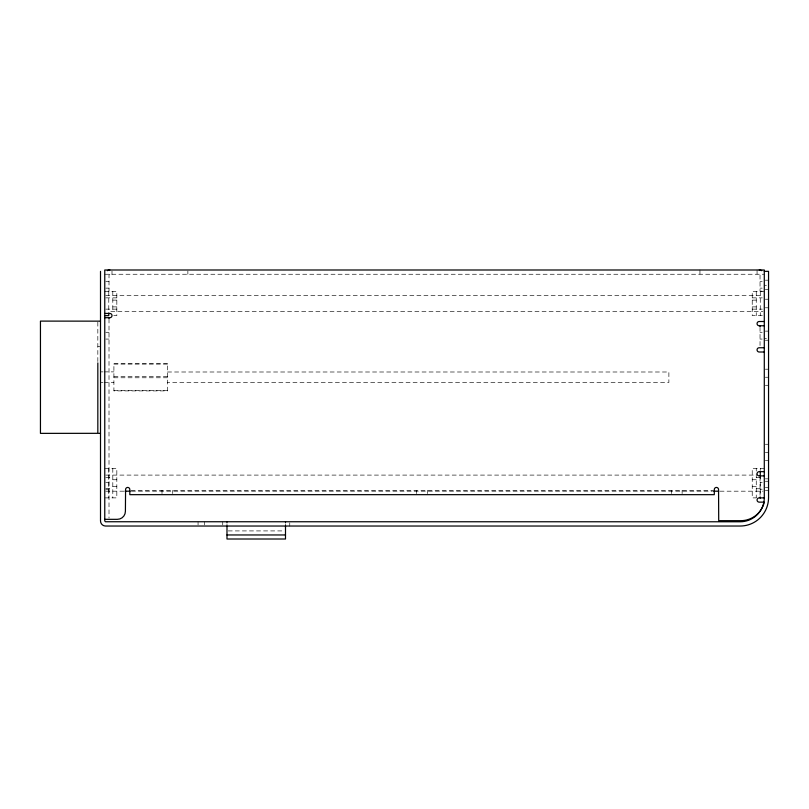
<?xml version="1.0" encoding="UTF-8"?>
<svg xmlns="http://www.w3.org/2000/svg" width="809" height="809" viewBox="0 0 809 809"><rect width="100%" height="100%" fill="white"/><g stroke="black" fill="none" stroke-linecap="round" stroke-linejoin="round"><path stroke-width="0.61" stroke-dasharray="4.04 3.03" d="M109.872 274.251L109.013 275.1L109.013 291.179L104.765 291.179M104.765 274.251L764.293 274.251M765.354 280.187L768.55 280.187M105.827 281.35L109.013 281.35M760.035 281.35L762.169 281.35M764.293 285.274L766.426 285.274M105.827 288.135L109.013 288.135M760.035 288.135L762.169 288.135M765.354 289.298L768.55 289.298M762.169 291.179L760.035 291.179L760.035 275.1L759.186 274.251M104.765 291.371L116.83 291.371L116.83 315.641L112.805 315.641M764.293 291.371L752.228 291.371L752.228 315.641L762.28 315.641M105.767 295.467L762.958 295.467M105.767 297.874L116.83 297.874M752.228 297.874L762.28 297.874M765.354 299.219L768.55 299.219M112.805 300.119L116.83 300.119M752.228 300.119L756.253 300.119M112.805 306.894L116.83 306.894M752.228 306.894L756.253 306.894M765.354 307.794L768.55 307.794M105.767 309.139L116.83 309.139M752.228 309.139L762.28 309.139M110.793 311.556L762.958 311.556M765.354 331.124L768.55 331.124M105.827 332.287L109.013 332.287M760.035 332.287L762.169 332.287M764.293 338.364L766.426 338.364M105.827 339.072L109.013 339.072M760.035 339.072L762.169 339.072M765.354 340.235L768.55 340.235M97.828 346.697L100.508 346.697M113.907 364.111L167.534 364.111M765.354 369.197L768.55 369.197M100.508 371.877L102.945 371.877M104.159 371.877L113.907 371.877M167.534 371.998L668.881 371.998L668.881 382.475L167.534 382.475M113.907 376.701L167.534 376.701M765.354 377.237L768.55 377.237M113.907 377.773L167.534 377.773M100.508 382.596L102.945 382.596M104.159 382.596L113.907 382.596M765.354 385.276L768.55 385.276M113.907 390.363L167.534 390.363M765.354 444.262L768.55 444.262M765.354 452.302L768.55 452.302M765.354 460.351L768.55 460.351M104.765 468.391L116.83 468.391L116.83 497.879L104.765 497.879M764.293 468.391L752.228 468.391L752.228 497.879L756.253 497.879M105.767 475.095L755.373 475.095M105.767 477.502L112.805 477.502M756.253 477.502L762.28 477.502M765.354 478.847L768.55 478.847M112.805 479.747L116.83 479.747M752.228 479.747L756.253 479.747M765.354 481.264L768.55 481.264M105.827 482.427L109.013 482.427M760.035 482.427L762.169 482.427M112.805 486.522L116.83 486.522M752.228 486.522L756.253 486.522M765.354 487.423L768.55 487.423M105.767 488.767L112.805 488.767M756.253 488.767L762.28 488.767M105.827 489.212L109.013 489.212M760.035 489.212L762.169 489.212M131.088 490.406L713.467 490.406M765.354 490.375L768.55 490.375M105.767 491.184L123.787 491.184M131.361 491.184L712.426 491.184M720.01 491.184L762.958 491.184M228.229 530.916L284.252 530.916M760.268 291.371L760.268 315.641M760.268 468.391L760.268 469.958M760.268 475.004L760.268 495.199M760.035 327.332L760.035 346.171M760.035 477.118L760.035 495.442M757.062 269.994L757.062 274.251M756.253 291.371L756.253 315.641M756.253 468.391L756.253 471.071M756.253 473.75L756.253 497.697M699.947 269.994L699.947 274.251M682.118 490.406L682.118 493.601M671.399 490.406L671.399 493.601M427.425 490.406L427.425 493.601M416.696 490.406L416.696 493.601M289.753 522.836L289.753 526.032M285.496 523.736L285.496 526.032M226.985 523.736L226.985 524.728M222.728 521.775L222.728 524.97M204.495 521.775L204.495 524.97M198.063 521.775L198.063 524.97M187.87 271.055L187.87 274.251M172.722 490.406L172.722 493.601M162.002 490.406L162.002 493.601M112.805 291.371L112.805 311.667M112.805 468.391L112.805 497.879M111.996 271.055L111.996 274.251M109.013 318.958L109.013 518.073M108.78 291.371L108.78 311.667M108.78 468.391L108.78 497.879M97.828 322.144L97.828 362.503M167.534 363.565L113.907 363.565L113.907 390.899L167.534 390.899L167.534 363.565"/><path stroke-width="1.21" d="M764.293 271.339L768.55 271.339L768.55 497.646A28.386 28.386 0 0 1 740.164 526.032L105.615 526.032A5.107 5.107 0 0 1 100.508 520.925L100.508 271.339M104.765 313.447L109.872 313.447A2.124 2.124 0 0 1 111.996 315.571A2.124 2.124 0 0 1 109.872 317.704L104.765 317.704M104.765 315.641L108.78 315.641L108.78 312.962M764.293 321.507L759.186 321.507A2.124 2.124 0 0 0 757.062 323.63A2.124 2.124 0 0 0 759.186 325.764L764.293 325.764M764.293 347.749L759.186 347.749A2.124 2.124 0 0 0 757.062 349.872A2.124 2.124 0 0 0 759.186 352.006L764.293 352.006M100.508 433.321L40.45 433.371L40.45 321.102L100.508 321.153M764.293 471.647L759.186 471.647A2.124 2.124 0 0 0 757.062 473.771A2.124 2.124 0 0 0 759.186 475.894L764.293 475.894M125.051 491.184L130.097 491.184M713.69 491.184L718.746 491.184M104.765 519.327L117.366 519.327A8.039 8.039 0 0 0 125.405 511.288L125.577 489.556A2.124 2.124 0 0 1 127.701 487.433A2.124 2.124 0 0 1 129.824 489.556L129.824 494.663L714.296 494.663L714.296 489.556A2.124 2.124 0 0 1 716.42 487.433A2.124 2.124 0 0 1 718.554 489.556L718.716 520.672L740.822 520.672A24.128 24.128 0 0 0 764.293 502.136L759.186 502.136A2.124 2.124 0 0 1 757.062 500.013A2.124 2.124 0 0 1 759.186 497.879L764.293 497.879L764.293 269.994L104.765 269.994L104.765 520.925L105.392 521.744L740.164 521.775A24.128 24.128 0 0 0 764.293 497.646M226.985 534.961L285.496 534.961M760.268 471.071L760.268 476.258M760.268 497.161L760.268 497.879M760.035 325.764L760.035 326.482M760.035 497.161L760.035 497.879M285.496 521.775L285.496 522.29M285.496 525.971L285.496 539.006L226.985 539.006L226.985 525.971M226.985 521.775L226.985 522.29M109.013 317.704L109.013 318.422M97.828 362.907L97.828 432.33M107.314 270.681A5.107 5.107 0 0 1 109.872 269.994M759.186 269.994A5.107 5.107 0 0 1 761.744 270.681"/></g></svg>
